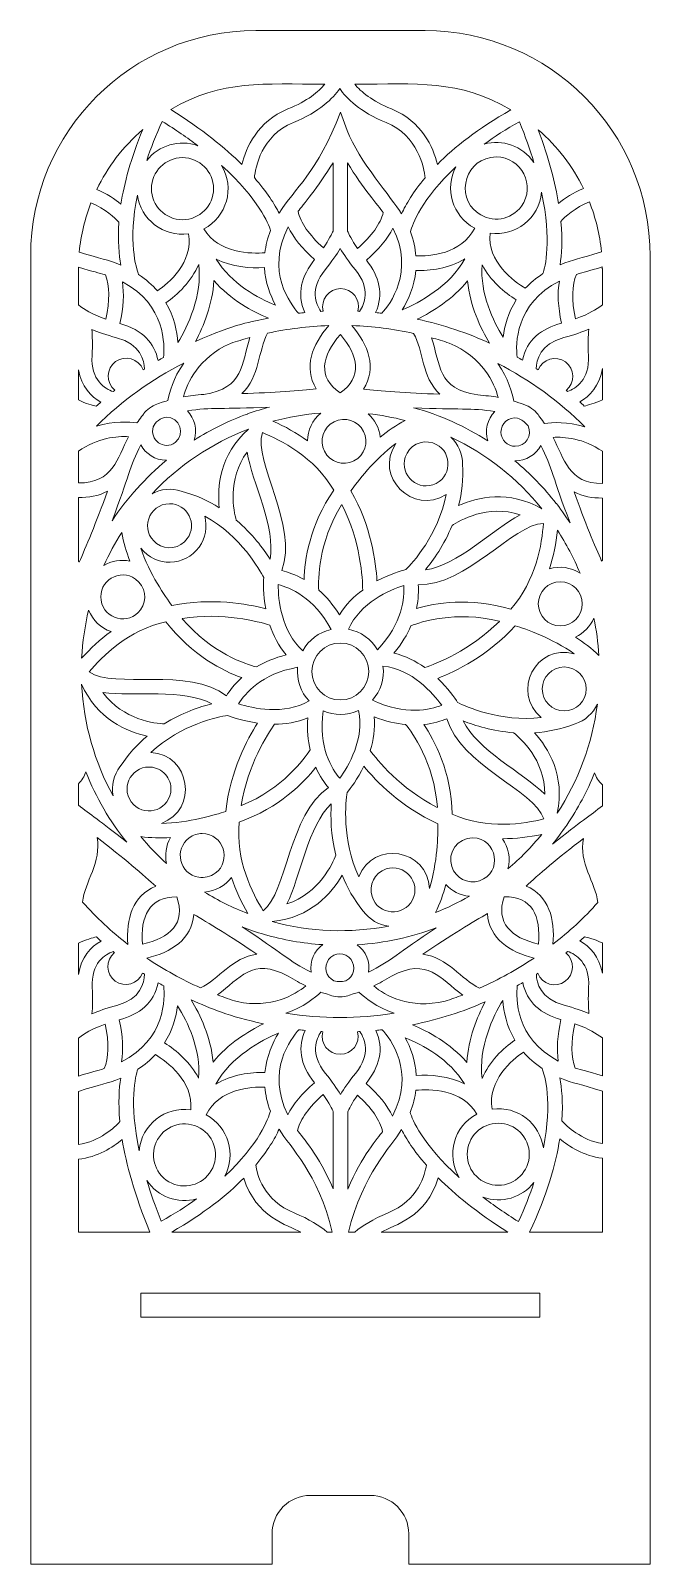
# Model space of a CAD drawing. Header units: inches. Extents: x 99 to 759, y 69 to 701.
# Drawn here: x 504 to 759, y 69 to 701 of the extents above; entities that cross this region are included whole.
import ezdxf

# ---------------------------------------------------------------- set-up
doc = ezdxf.new("R2010")
doc.units = ezdxf.units.IN
doc.header["$MEASUREMENT"] = 0
doc.layers.add('_U+0421_U+043B_U+043E_U+0439 1', color=7, linetype='Continuous')

# ---------------------------------------------------------------- blocks, each defined once
blk = doc.blocks.new('block 2')
at = {"layer": '_U+0421_U+043B_U+043E_U+0439 1', "color": 1, "lineweight": 9, "true_color": 0xff0000}
blk.add_lwpolyline([(713.57, 171.19), (549.17, 171.19), (549.17, 181.09), (713.57, 181.09), (713.57, 171.19)], dxfattribs=at)
for points, knots in [([(759.02, 608.11), (759.13, 659.44), (717.63, 701.04), (666.29, 701.04), (666.29, 701.04), (596.49, 701.04), (596.49, 701.04), (545.24, 701.04), (503.76, 659.56), (503.77, 608.31), (503.77, 608.31), (503.77, 69.39), (503.77, 69.39), (503.77, 69.39), (603.22, 69.39), (603.22, 69.39), (603.22, 69.39), (603.22, 81.92), (603.22, 81.92), (603.22, 90.67), (610.33, 97.79), (619.08, 97.79), (619.08, 97.79), (643.7, 97.79), (643.7, 97.79), (652.45, 97.79), (659.57, 90.67), (659.57, 81.92), (659.57, 81.92), (659.57, 69.39), (659.57, 69.39), (659.57, 69.39), (759.02, 69.39), (759.02, 69.39), (759.02, 69.39), (759.02, 608.11), (759.02, 608.11), (759.02, 608.11), (759.02, 608.11), (759.02, 608.11)], [0, 0, 0, 0, 1, 1, 1, 2, 2, 2, 3, 3, 3, 4, 4, 4, 5, 5, 5, 6, 6, 6, 7, 7, 7, 8, 8, 8, 9, 9, 9, 10, 10, 10, 11, 11, 11, 12, 12, 12, 13, 13, 13, 13]), ([(624.93, 678.98), (622.41, 675.96), (617.85, 672.04), (609.77, 668.78), (597.19, 663.7), (592.55, 652.86), (590.84, 645.9), (583.98, 652.69), (574.52, 660.4), (561.49, 668.58), (582.75, 681.01), (599.78, 678.98), (624.93, 678.98)], [0, 0, 0, 0, 1, 1, 1, 2, 2, 2, 3, 3, 3, 4, 4, 4, 4]), ([(631.12, 677.2), (633.86, 673.2), (639.39, 667.59), (650.22, 663.22), (663.46, 657.87), (665.88, 644.4), (666.3, 640.44), (661.36, 634.57), (658.39, 629.45), (656.62, 625.63), (652.65, 632.2), (638.96, 647.22), (634.21, 659.98), (634.21, 659.98), (631.44, 667.54), (631.44, 667.54), (621.83, 642.18), (612.6, 636.36), (606.17, 625.82), (604.33, 629.5), (601.19, 634.52), (595.94, 640.5), (596.39, 644.53), (598.84, 657.9), (612.01, 663.22), (622.85, 667.59), (628.37, 673.2), (631.12, 677.2)], [0, 0, 0, 0, 1, 1, 1, 2, 2, 2, 3, 3, 3, 4, 4, 4, 5, 5, 5, 6, 6, 6, 7, 7, 7, 8, 8, 8, 9, 9, 9, 9]), ([(701.6, 668.4), (688.05, 660.73), (678.33, 652.99), (671.38, 645.98), (669.65, 652.94), (665, 663.72), (652.47, 668.78), (644.39, 672.04), (639.82, 675.97), (637.3, 678.98), (662.89, 678.98), (680.17, 681.07), (701.6, 668.4)], [0, 0, 0, 0, 1, 1, 1, 2, 2, 2, 3, 3, 3, 4, 4, 4, 4]), ([(551.61, 647.6), (553.27, 652.58), (555.36, 657.93), (558.01, 663.69), (563.54, 660.23), (568.38, 656.86), (572.64, 653.63), (564.89, 656.41), (556.55, 653.83), (551.61, 647.6)], [0, 0, 0, 0, 1, 1, 1, 2, 2, 2, 3, 3, 3, 3]), ([(690.62, 654.31), (694.88, 657.36), (699.7, 660.46), (705.2, 663.54), (707.64, 657.49), (709.58, 651.93), (711.12, 646.81), (706.46, 653.66), (698.2, 656.4), (690.62, 654.31)], [0, 0, 0, 0, 1, 1, 1, 2, 2, 2, 3, 3, 3, 3]), ([(549.99, 660.33), (545, 648.38), (542.29, 638.13), (540.98, 629.58), (538.53, 631.63), (535.16, 633.96), (531, 635.62), (535.46, 644.85), (541.73, 653.18), (549.99, 660.33)], [0, 0, 0, 0, 1, 1, 1, 2, 2, 2, 3, 3, 3, 3]), ([(731.57, 636.04), (727.27, 634.36), (723.8, 631.96), (721.3, 629.85), (719.94, 638.19), (717.39, 648.26), (712.93, 660.21), (720.91, 653.27), (727.09, 645.18), (731.57, 636.04)], [0, 0, 0, 0, 1, 1, 1, 2, 2, 2, 3, 3, 3, 3]), ([(579.11, 635.95), (579.11, 628.9), (573.38, 623.17), (566.32, 623.17), (559.27, 623.17), (553.54, 628.9), (553.54, 635.95), (553.54, 643), (559.27, 648.74), (566.32, 648.74), (573.38, 648.74), (579.11, 643), (579.11, 635.95)], [0, 0, 0, 0, 1, 1, 1, 2, 2, 2, 3, 3, 3, 4, 4, 4, 4]), ([(602.63, 618.74), (601.38, 615.55), (600.64, 612.49), (600.29, 609.58), (594.84, 609.15), (581.01, 609.16), (575.18, 619.39), (584.54, 624.42), (587.99, 636.23), (582.47, 645.52), (597.75, 631.7), (601.77, 621.48), (602.63, 618.74)], [0, 0, 0, 0, 1, 1, 1, 2, 2, 2, 3, 3, 3, 4, 4, 4, 4]), ([(628.36, 618.44), (627.94, 617.49), (626.75, 615.05), (624.38, 611.57), (618.5, 616.89), (615.01, 621.95), (613.98, 626.64), (615.78, 629.03), (622.21, 636.48), (628.38, 646.67), (628.38, 646.67), (628.36, 618.44), (628.36, 618.44)], [0, 0, 0, 0, 1, 1, 1, 2, 2, 2, 3, 3, 3, 4, 4, 4, 4]), ([(638.49, 611.3), (636, 614.93), (634.79, 617.47), (634.36, 618.43), (634.36, 618.43), (634.38, 646.59), (634.38, 646.59), (640.66, 636.16), (647.07, 628.88), (649.08, 626.13), (647.9, 621.5), (644.34, 616.53), (638.49, 611.3)], [0, 0, 0, 0, 1, 1, 1, 2, 2, 2, 3, 3, 3, 4, 4, 4, 4]), ([(686.75, 619.68), (681.26, 608.91), (668.06, 608.1), (662.52, 608.27), (662.26, 611.42), (661.55, 614.76), (660.24, 618.24), (661.03, 621.07), (664.82, 631.82), (678.98, 644.9), (674.32, 636), (677.43, 624.7), (686.75, 619.68)], [0, 0, 0, 0, 1, 1, 1, 2, 2, 2, 3, 3, 3, 4, 4, 4, 4]), ([(695.64, 649.01), (706.03, 649.01), (712.11, 637.15), (705.97, 628.71), (701.82, 622.99), (693.83, 621.72), (688.11, 625.88), (678.21, 633.07), (683.17, 649.01), (695.64, 649.01)], [0, 0, 0, 0, 1, 1, 1, 2, 2, 2, 3, 3, 3, 3]), ([(547.74, 633.32), (549.14, 623.42), (558.29, 615.91), (568.87, 617.36), (570.76, 605.41), (560.55, 597), (555.97, 593.88), (553.91, 596.28), (551.37, 598.56), (548.25, 600.61), (547.21, 603.35), (543.88, 614.24), (547.74, 633.32)], [0, 0, 0, 0, 1, 1, 1, 2, 2, 2, 3, 3, 3, 4, 4, 4, 4]), ([(714.88, 600.96), (711.99, 599.11), (709.6, 597.07), (707.6, 594.92), (702.94, 597.77), (691.76, 605.92), (693.06, 617.62), (703.71, 616.16), (713.33, 623.83), (714.31, 634.48), (718.55, 614.32), (715.8, 603.68), (714.88, 600.96)], [0, 0, 0, 0, 1, 1, 1, 2, 2, 2, 3, 3, 3, 4, 4, 4, 4]), ([(528.61, 630.11), (534.47, 627.79), (538.57, 623.81), (540.13, 622.11), (539.58, 614.46), (540.18, 608.57), (540.99, 604.46), (535.19, 606.9), (532.94, 606.87), (523.79, 609.87), (524.47, 616.87), (526.11, 623.66), (528.61, 630.11)], [0, 0, 0, 0, 1, 1, 1, 2, 2, 2, 3, 3, 3, 4, 4, 4, 4]), ([(722.26, 622.49), (723.87, 624.24), (728.03, 628.26), (734.01, 630.53), (736.6, 623.98), (738.29, 617.08), (738.99, 609.95), (729.79, 606.95), (727.66, 607), (721.91, 604.6), (722.58, 608.67), (723, 614.57), (722.26, 622.49)], [0, 0, 0, 0, 1, 1, 1, 2, 2, 2, 3, 3, 3, 4, 4, 4, 4]), ([(616.78, 584.92), (615.92, 584.83), (615.06, 584.74), (614.2, 584.64), (610.9, 588.28), (600.4, 601.97), (609.91, 620.23), (612.02, 615.8), (615.62, 611.34), (620.79, 606.74), (615.4, 600.04), (613.19, 592.69), (616.78, 584.92)], [0, 0, 0, 0, 1, 1, 1, 2, 2, 2, 3, 3, 3, 4, 4, 4, 4]), ([(648.49, 584.66), (647.63, 584.76), (646.77, 584.85), (645.91, 584.93), (649.39, 592.49), (647.38, 599.99), (642.1, 606.48), (647.22, 610.99), (650.85, 615.37), (653.03, 619.71), (662.07, 601.73), (651.77, 588.28), (648.49, 584.66)], [0, 0, 0, 0, 1, 1, 1, 2, 2, 2, 3, 3, 3, 4, 4, 4, 4]), ([(534.6, 600.43), (536.36, 595.99), (536.41, 589.87), (534.75, 582.2), (528.28, 584.5), (526.42, 586.06), (523.42, 588.07), (523.42, 607.03), (523.41, 601.32), (523.45, 603.67), (529.81, 601.66), (531.65, 601.38), (534.6, 600.43)], [0, 0, 0, 0, 1, 1, 1, 2, 2, 2, 3, 3, 3, 4, 4, 4, 4]), ([(600.1, 603.51), (600.47, 597.29), (602.49, 591.99), (604.69, 587.95), (597.5, 590.89), (586.44, 596.79), (580.19, 606.96), (586.72, 603.71), (594.34, 603.08), (600.1, 603.51)], [0, 0, 0, 0, 1, 1, 1, 2, 2, 2, 3, 3, 3, 3]), ([(631.35, 611.31), (632.75, 608.97), (634.77, 605.97), (637.59, 602.51), (644.03, 594.62), (641.34, 588.36), (639.3, 585.43), (639.08, 585.45), (638.86, 585.45), (638.64, 585.46), (639.91, 590.24), (636.29, 594.79), (631.48, 594.79), (626.68, 594.79), (623.06, 590.25), (624.33, 585.47), (624.01, 585.46), (623.7, 585.44), (623.38, 585.43), (621.33, 588.35), (618.65, 594.62), (625.09, 602.51), (627.91, 605.97), (629.94, 608.97), (631.35, 611.31)], [0, 0, 0, 0, 1, 1, 1, 2, 2, 2, 3, 3, 3, 4, 4, 4, 5, 5, 5, 6, 6, 6, 7, 7, 7, 8, 8, 8, 8]), ([(682.72, 607.06), (676.43, 595.71), (663.97, 589.06), (656.87, 586.04), (659.32, 590), (661.83, 595.55), (662.48, 602.25), (668.32, 602.06), (676.16, 603.13), (682.72, 607.06)], [0, 0, 0, 0, 1, 1, 1, 2, 2, 2, 3, 3, 3, 3]), ([(739.36, 588.06), (736.36, 586.11), (734.49, 584.61), (728.27, 582.37), (726.63, 590.13), (726.78, 596.27), (728.71, 600.67), (731.78, 601.61), (733.43, 601.89), (739.33, 603.76), (739.37, 601.27), (739.36, 606.64), (739.36, 588.06)], [0, 0, 0, 0, 1, 1, 1, 2, 2, 2, 3, 3, 3, 4, 4, 4, 4]), ([(573.02, 604.77), (574.6, 591.89), (568.44, 579.19), (564.47, 572.57), (564.12, 577.22), (562.89, 583.19), (559.48, 588.98), (564.31, 592.26), (570.03, 597.74), (573.02, 604.77)], [0, 0, 0, 0, 1, 1, 1, 2, 2, 2, 3, 3, 3, 3]), ([(698.45, 574.82), (694.35, 581.42), (688.86, 592.69), (689.8, 604.62), (693.18, 598.15), (698.96, 593.16), (703.88, 590.12), (700.52, 584.87), (699.04, 579.39), (698.45, 574.82)], [0, 0, 0, 0, 1, 1, 1, 2, 2, 2, 3, 3, 3, 3]), ([(558.49, 566.45), (557.74, 566.03), (557, 565.62), (556.26, 565.19), (554.88, 572.21), (549.97, 577.89), (540.5, 580.43), (542, 587.08), (542.36, 592.76), (541.57, 597.55), (559.56, 588.26), (559.02, 571.18), (558.49, 566.45)], [0, 0, 0, 0, 1, 1, 1, 2, 2, 2, 3, 3, 3, 4, 4, 4, 4]), ([(579.25, 598.1), (586.13, 590.21), (595.2, 585.35), (601.74, 582.63), (594.6, 581.17), (588.46, 580.45), (571.69, 573.07), (575.03, 579.33), (578.72, 588.3), (579.25, 598.1)], [0, 0, 0, 0, 1, 1, 1, 2, 2, 2, 3, 3, 3, 3]), ([(692.89, 572.35), (683.87, 576.45), (673.82, 579.89), (663.07, 582.23), (669.44, 585.33), (677.67, 590.41), (683.83, 598), (684.75, 587.62), (689.21, 578.4), (692.89, 572.35)], [0, 0, 0, 0, 1, 1, 1, 2, 2, 2, 3, 3, 3, 3]), ([(721.64, 597.87), (720.75, 593.05), (721.04, 587.33), (722.52, 580.58), (714.21, 578.32), (708.13, 573.68), (706.45, 565.31), (705.71, 565.75), (704.95, 566.18), (704.2, 566.61), (703.67, 571.52), (703.27, 588.7), (721.64, 597.87)], [0, 0, 0, 0, 1, 1, 1, 2, 2, 2, 3, 3, 3, 4, 4, 4, 4]), ([(539.19, 574.57), (549.1, 571.95), (550.57, 565.23), (550.61, 561.69), (550.43, 561.57), (550.25, 561.46), (550.07, 561.34), (548.32, 565.98), (542.69, 567.57), (538.79, 564.72), (534.89, 561.9), (534.64, 556.08), (538.49, 552.96), (538.25, 552.77), (538.01, 552.57), (537.77, 552.38), (534.4, 553.53), (528.5, 557.01), (529.07, 567.22), (529.32, 571.68), (529.2, 575.29), (528.97, 578.01), (531.48, 576.95), (534.87, 575.71), (539.19, 574.57)], [0, 0, 0, 0, 1, 1, 1, 2, 2, 2, 3, 3, 3, 4, 4, 4, 5, 5, 5, 6, 6, 6, 7, 7, 7, 8, 8, 8, 8]), ([(626.6, 579.57), (619.84, 571.76), (616.03, 562.36), (621.45, 553.57), (615.11, 552.9), (603.82, 551.91), (590.79, 551.59), (598.28, 558.61), (597.42, 569.17), (601.42, 576.44), (609.65, 578.22), (618.08, 579.28), (626.6, 579.57)], [0, 0, 0, 0, 1, 1, 1, 2, 2, 2, 3, 3, 3, 4, 4, 4, 4]), ([(631.35, 551.86), (621.88, 558.3), (623.65, 567.15), (631.38, 575.92), (638.92, 567.22), (640.52, 558.38), (631.35, 551.86)], [0, 0, 0, 0, 1, 1, 1, 2, 2, 2, 2]), ([(661.59, 576.38), (665.73, 569.08), (664.77, 558.42), (672.33, 551.35), (658.81, 551.67), (647.15, 552.74), (640.97, 553.4), (646.45, 562.22), (642.92, 571.62), (636.14, 579.57), (644.76, 579.28), (653.27, 578.2), (661.59, 576.38)], [0, 0, 0, 0, 1, 1, 1, 2, 2, 2, 3, 3, 3, 4, 4, 4, 4]), ([(733.63, 567.28), (734.2, 557.11), (728.33, 553.62), (724.97, 552.45), (724.79, 552.59), (724.62, 552.74), (724.45, 552.88), (728.29, 555.99), (728.03, 561.8), (724.14, 564.62), (720.27, 567.43), (714.67, 565.92), (712.88, 561.3), (712.62, 561.48), (712.35, 561.65), (712.09, 561.82), (712.16, 565.39), (713.67, 572.03), (723.51, 574.63), (727.83, 575.77), (731.23, 577), (733.75, 578.07), (733.51, 575.35), (733.38, 571.74), (733.63, 567.28)], [0, 0, 0, 0, 1, 1, 1, 2, 2, 2, 3, 3, 3, 4, 4, 4, 5, 5, 5, 6, 6, 6, 7, 7, 7, 8, 8, 8, 8]), ([(586.06, 572.21), (588.72, 573.1), (591.42, 573.92), (594.14, 574.66), (590.42, 563.74), (591.9, 553.76), (575.13, 551.24), (571.98, 551.02), (569.2, 550.68), (566.76, 550.26), (568.32, 555.98), (572.89, 566.33), (586.06, 572.21)], [0, 0, 0, 0, 1, 1, 1, 2, 2, 2, 3, 3, 3, 4, 4, 4, 4]), ([(696.4, 550.01), (693.96, 550.43), (691.16, 550.78), (687.99, 550.99), (671.13, 553.53), (672.72, 563.6), (668.93, 574.58), (671.38, 573.9), (673.8, 573.17), (676.2, 572.37), (690.18, 566.57), (694.86, 555.87), (696.4, 550.01)], [0, 0, 0, 0, 1, 1, 1, 2, 2, 2, 3, 3, 3, 4, 4, 4, 4]), ([(566.82, 564.12), (562.49, 557.96), (560.88, 551.87), (560.3, 548.74), (560.29, 548.73), (555.76, 547.23), (555.76, 547.23), (555.76, 547.23), (555.76, 547.23), (555.76, 547.23), (553.85, 546.6), (551.46, 544.8), (550.36, 543.3), (550.36, 543.3), (550.37, 543.3), (550.37, 543.3), (550.37, 543.3), (547.57, 539.5), (547.56, 539.49), (544.4, 539.96), (538.11, 540.37), (530.88, 538.14), (541.48, 548.66), (553.63, 557.42), (566.82, 564.12)], [0, 0, 0, 0, 1, 1, 1, 2, 2, 2, 3, 3, 3, 4, 4, 4, 5, 5, 5, 6, 6, 6, 7, 7, 7, 8, 8, 8, 8]), ([(715.56, 539.25), (715.56, 539.25), (712.75, 543.05), (712.75, 543.06), (712.75, 543.06), (712.76, 543.06), (712.76, 543.06), (711.51, 544.74), (709.01, 546.43), (707.36, 546.99), (707.36, 546.99), (707.34, 546.92), (707.34, 546.92), (704.18, 548.02), (704.58, 547.95), (702.82, 548.49), (702.24, 551.64), (700.62, 557.77), (696.24, 563.96), (709.42, 557.22), (721.57, 548.45), (732.15, 537.9), (724.95, 540.11), (718.7, 539.71), (715.56, 539.25)], [0, 0, 0, 0, 1, 1, 1, 2, 2, 2, 3, 3, 3, 4, 4, 4, 5, 5, 5, 6, 6, 6, 7, 7, 7, 8, 8, 8, 8]), ([(523.42, 561.39), (524.65, 554.5), (528.66, 550.35), (532.71, 548.09), (532.07, 547.52), (531.44, 546.95), (530.81, 546.37), (529.3, 546.69), (526.55, 547.42), (523.42, 548.93), (523.42, 548.93), (523.42, 561.39), (523.42, 561.39)], [0, 0, 0, 0, 1, 1, 1, 2, 2, 2, 3, 3, 3, 4, 4, 4, 4]), ([(739.36, 549.05), (736.21, 547.52), (733.44, 546.77), (731.91, 546.44), (731.28, 547.02), (730.65, 547.59), (730.01, 548.16), (734.16, 550.48), (738.25, 554.78), (739.36, 561.96), (739.36, 561.96), (739.36, 549.05), (739.36, 549.05), (739.36, 549.05), (739.36, 549.05), (739.36, 549.05)], [0, 0, 0, 0, 1, 1, 1, 2, 2, 2, 3, 3, 3, 4, 4, 4, 5, 5, 5, 5]), ([(602.25, 546.04), (599.79, 545.38), (596.32, 544.34), (593.06, 543.18), (593.06, 543.18), (593.07, 543.16), (593.07, 543.16), (585.33, 540.35), (577.98, 536.72), (571.13, 532.37), (572.6, 536.83), (571.32, 541.39), (568.34, 544.42), (578.42, 546.11), (582.66, 544.98), (602.25, 546.04)], [0, 0, 0, 0, 1, 1, 1, 2, 2, 2, 3, 3, 3, 4, 4, 4, 5, 5, 5, 5]), ([(617.85, 532.08), (613.18, 535.48), (608.71, 537.94), (603.62, 540.19), (609.99, 541.91), (616.61, 543.06), (623.39, 543.57), (619.88, 540.71), (617.9, 536.48), (617.85, 532.08)], [0, 0, 0, 0, 1, 1, 1, 2, 2, 2, 3, 3, 3, 3]), ([(647.84, 533.61), (647.4, 537.49), (645.52, 540.87), (642.78, 543.26), (648, 542.7), (653.1, 541.77), (658.07, 540.49), (654.42, 538.61), (650.98, 536.21), (647.84, 533.61)], [0, 0, 0, 0, 1, 1, 1, 2, 2, 2, 3, 3, 3, 3]), ([(692.16, 532.05), (682.82, 538.05), (672.53, 542.71), (661.58, 545.76), (680.57, 544.76), (685.09, 545.85), (695.08, 544.13), (691.95, 541.02), (690.75, 536.39), (692.16, 532.05)], [0, 0, 0, 0, 1, 1, 1, 2, 2, 2, 3, 3, 3, 3]), ([(554.3, 537.92), (554.84, 539.6), (557.58, 541.83), (559.68, 541.83), (565.17, 541.83), (567.66, 534.91), (563.38, 531.42), (558.79, 528), (552.53, 532.49), (554.3, 537.92)], [0, 0, 0, 0, 1, 1, 1, 2, 2, 2, 3, 3, 3, 3]), ([(593.49, 536.91), (581.62, 526.42), (580.63, 512.95), (581.48, 504.57), (576.97, 507.4), (571.77, 509.81), (565.84, 511.39), (561.83, 512.75), (557.45, 512.33), (553.78, 510.33), (564.75, 521.95), (578.29, 531.12), (593.49, 536.91)], [0, 0, 0, 0, 1, 1, 1, 2, 2, 2, 3, 3, 3, 4, 4, 4, 4]), ([(628.79, 539.97), (633.23, 542.23), (638.68, 540.48), (640.96, 536.01), (643.23, 531.56), (641.46, 526.11), (637, 523.84), (632.54, 521.57), (627.1, 523.35), (624.84, 527.8), (622.57, 532.24), (624.33, 537.69), (628.79, 539.97)], [0, 0, 0, 0, 1, 1, 1, 2, 2, 2, 3, 3, 3, 4, 4, 4, 4]), ([(708.73, 538.23), (710.6, 534.33), (707.72, 529.86), (703.44, 529.86), (700.21, 529.86), (697.58, 532.49), (697.58, 535.72), (697.58, 539.27), (700.75, 542.1), (704.4, 541.5), (706.38, 540.63), (706.98, 540.26), (708.73, 538.23)], [0, 0, 0, 0, 1, 1, 1, 2, 2, 2, 3, 3, 3, 4, 4, 4, 4]), ([(523.42, 527.81), (531.38, 533.45), (539.42, 534.09), (544.11, 533.82), (539.42, 524.98), (537.78, 514.57), (523.42, 514.8), (523.42, 514.8), (523.42, 527.81), (523.42, 527.81)], [0, 0, 0, 0, 1, 1, 1, 2, 2, 2, 3, 3, 3, 3]), ([(628.66, 511.81), (618.67, 497.24), (616.65, 482.89), (616.42, 474.97), (612.92, 477), (609.72, 478.09), (607.31, 478.67), (614.09, 497.26), (595.5, 523.48), (599.24, 535.51), (606.88, 532.48), (620.71, 525.4), (628.66, 511.81)], [0, 0, 0, 0, 1, 1, 1, 2, 2, 2, 3, 3, 3, 4, 4, 4, 4]), ([(674.95, 510.01), (671.72, 493.24), (660.91, 481.59), (658.41, 479.08), (656.49, 478.59), (651.74, 477.2), (646.48, 474.38), (646.03, 482.14), (644.04, 497.01), (635.75, 511.51), (638.3, 515.1), (645.32, 524.38), (654.28, 531.04), (644.98, 517.32), (661.42, 501.23), (674.95, 510.01)], [0, 0, 0, 0, 1, 1, 1, 2, 2, 2, 3, 3, 3, 4, 4, 4, 5, 5, 5, 5]), ([(670.84, 514.55), (663.7, 510.92), (655.64, 517.75), (658.13, 525.41), (659.67, 530.15), (664.77, 532.76), (669.53, 531.22), (677.19, 528.73), (677.97, 518.19), (670.84, 514.55)], [0, 0, 0, 0, 1, 1, 1, 2, 2, 2, 3, 3, 3, 3]), ([(680.12, 505.42), (681.42, 510.59), (682.11, 516.29), (681.78, 522.41), (681.83, 526.69), (680.04, 530.77), (676.94, 533.64), (691.58, 526.71), (704.4, 516.54), (714.47, 504.07), (700.88, 512.03), (687.81, 508.82), (680.12, 505.42)], [0, 0, 0, 0, 1, 1, 1, 2, 2, 2, 3, 3, 3, 4, 4, 4, 4]), ([(739.36, 514.55), (725.39, 514.44), (723.64, 524.84), (719.02, 533.55), (723.65, 533.79), (731.55, 533.17), (739.36, 527.79), (739.36, 527.79), (739.36, 514.55), (739.36, 514.55)], [0, 0, 0, 0, 1, 1, 1, 2, 2, 2, 3, 3, 3, 3]), ([(549.16, 530.5), (551.12, 526.75), (555.03, 524.1), (559.73, 524.1), (551.09, 516.97), (543.53, 508.57), (537.32, 499.19), (544.22, 517.15), (544.48, 521.52), (549.16, 530.5)], [0, 0, 0, 0, 1, 1, 1, 2, 2, 2, 3, 3, 3, 3]), ([(602.4, 483.38), (599.65, 487.73), (595.09, 493.87), (588.46, 499.46), (587.53, 502.82), (584.61, 516.08), (592.94, 527.48), (595.03, 515.13), (604.88, 496.3), (602.4, 483.38)], [0, 0, 0, 0, 1, 1, 1, 2, 2, 2, 3, 3, 3, 3]), ([(726.05, 498.3), (724.5, 500.7), (721.19, 505.34), (720.42, 506.34), (720.42, 506.34), (720.36, 506.3), (720.36, 506.3), (715.33, 512.75), (709.62, 518.64), (703.34, 523.86), (707.92, 523.81), (711.95, 526.4), (713.96, 530.25), (718.7, 521.15), (718.92, 516.75), (726.05, 498.3)], [0, 0, 0, 0, 1, 1, 1, 2, 2, 2, 3, 3, 3, 4, 4, 4, 5, 5, 5, 5]), ([(535.4, 511.35), (530.91, 498.59), (526.3, 487.83), (523.76, 482.15), (523.65, 482.28), (523.53, 482.41), (523.42, 482.54), (523.42, 482.54), (523.42, 508.82), (523.42, 508.82), (527.68, 508.75), (531.61, 509.26), (535.4, 511.35)], [0, 0, 0, 0, 1, 1, 1, 2, 2, 2, 3, 3, 3, 4, 4, 4, 4]), ([(568.32, 491.83), (565.38, 487.79), (559.71, 486.89), (555.68, 489.83), (548.6, 494.96), (552.27, 506.19), (561.01, 506.19), (568.34, 506.19), (572.66, 497.81), (568.32, 491.83)], [0, 0, 0, 0, 1, 1, 1, 2, 2, 2, 3, 3, 3, 3]), ([(631.9, 505.8), (631.9, 505.8), (631.94, 505.72), (631.94, 505.72), (631.94, 505.72), (632.01, 505.82), (632.01, 505.82), (639.76, 490.67), (640.54, 475.35), (640.59, 470.67), (637.01, 468.03), (633.6, 464.67), (631.03, 460.42), (628.34, 464.71), (625.41, 468.04), (622.48, 470.6), (622.24, 474.79), (622.17, 489.99), (631.9, 505.8)], [0, 0, 0, 0, 1, 1, 1, 2, 2, 2, 3, 3, 3, 4, 4, 4, 5, 5, 5, 6, 6, 6, 6]), ([(666.43, 478.99), (669.72, 482.95), (674.15, 489.19), (677.42, 497.22), (680.37, 499.2), (691.99, 506.1), (705.47, 501.62), (694.36, 495.82), (679.49, 480.62), (666.43, 478.99)], [0, 0, 0, 0, 1, 1, 1, 2, 2, 2, 3, 3, 3, 3]), ([(739.06, 482.58), (736.47, 488.4), (732.04, 498.83), (727.72, 511.1), (731.37, 509.09), (735.2, 508.53), (739.36, 508.56), (739.36, 508.56), (739.36, 482.93), (739.36, 482.93), (739.26, 482.81), (739.16, 482.7), (739.06, 482.58)], [0, 0, 0, 0, 1, 1, 1, 2, 2, 2, 3, 3, 3, 4, 4, 4, 4]), ([(599.82, 475.77), (599.7, 473.8), (599.56, 468.85), (600.61, 462.98), (593.1, 464.95), (578.33, 467.65), (561.99, 464.25), (559.36, 467.78), (552.71, 477.33), (549.14, 487.9), (555.35, 479.93), (567.35, 480.3), (573.17, 488.3), (573.17, 488.3), (573.17, 488.3), (573.17, 488.3), (575.95, 492.12), (576.65, 496.83), (575.51, 501.07), (590.47, 492.83), (598.21, 478.93), (599.82, 475.77)], [0, 0, 0, 0, 1, 1, 1, 2, 2, 2, 3, 3, 3, 4, 4, 4, 5, 5, 5, 6, 6, 6, 7, 7, 7, 7]), ([(541.33, 494.37), (541.99, 490.34), (543.2, 486.35), (544.7, 482.57), (540.88, 483.35), (537.1, 482.62), (533.97, 480.75), (536.1, 485.48), (538.56, 490.03), (541.33, 494.37)], [0, 0, 0, 0, 1, 1, 1, 2, 2, 2, 3, 3, 3, 3]), ([(701.59, 462.79), (684.65, 467.79), (670.38, 465.28), (662.77, 463.05), (663.62, 467.01), (663.66, 470.39), (663.48, 472.86), (683.23, 472.16), (702.56, 497.94), (715.04, 498.1), (714.52, 489.89), (712.06, 474.55), (701.59, 462.79)], [0, 0, 0, 0, 1, 1, 1, 2, 2, 2, 3, 3, 3, 4, 4, 4, 4]), ([(717.52, 479.34), (719.3, 484.78), (720.26, 489.75), (720.83, 495.32), (724.47, 489.75), (727.6, 483.83), (730.16, 477.61), (726.33, 480.08), (721.71, 480.65), (717.52, 479.34)], [0, 0, 0, 0, 1, 1, 1, 2, 2, 2, 3, 3, 3, 3]), ([(547.02, 475.16), (551.07, 472.22), (551.96, 466.57), (549.02, 462.52), (544.26, 455.97), (534.01, 458.54), (532.77, 466.42), (531.5, 474.41), (540.56, 479.85), (547.02, 475.16)], [0, 0, 0, 0, 1, 1, 1, 2, 2, 2, 3, 3, 3, 3]), ([(712.96, 464.97), (712.96, 469.96), (717.02, 474.02), (722.01, 474.02), (727, 474.02), (731.06, 469.96), (731.06, 464.97), (731.06, 459.98), (727, 455.93), (722.01, 455.93), (717.02, 455.93), (712.96, 459.98), (712.96, 464.97)], [0, 0, 0, 0, 1, 1, 1, 2, 2, 2, 3, 3, 3, 4, 4, 4, 4]), ([(605.76, 472.88), (610.61, 471.7), (620.41, 467.73), (627.59, 454.41), (622.54, 453.3), (618.3, 450.05), (615.87, 445.64), (606.96, 453.64), (605.79, 466.84), (605.76, 472.88)], [0, 0, 0, 0, 1, 1, 1, 2, 2, 2, 3, 3, 3, 3]), ([(634.71, 454.51), (639.56, 465.46), (651.75, 470.65), (657.48, 472.54), (657.87, 467.56), (657.12, 457.01), (646.66, 446.07), (644.11, 450.39), (639.8, 453.54), (634.71, 454.51)], [0, 0, 0, 0, 1, 1, 1, 2, 2, 2, 3, 3, 3, 3]), ([(527.67, 462.4), (529.3, 458.18), (532.71, 454.99), (536.89, 453.58), (532.2, 450.18), (528.48, 446.69), (524.78, 442.55), (525.12, 449.36), (526.11, 455.99), (527.67, 462.4)], [0, 0, 0, 0, 1, 1, 1, 2, 2, 2, 3, 3, 3, 3]), ([(566.23, 458.93), (583.04, 461.63), (597.85, 457.63), (602.32, 456.23), (603.72, 452.01), (605.87, 447.73), (609.11, 443.97), (604.2, 442.74), (600.13, 440.98), (596.78, 438.98), (592.73, 440.03), (578.29, 444.61), (566.22, 458.83), (566.22, 458.83), (566.3, 458.84), (566.3, 458.84), (566.3, 458.84), (566.23, 458.93), (566.23, 458.93)], [0, 0, 0, 0, 1, 1, 1, 2, 2, 2, 3, 3, 3, 4, 4, 4, 5, 5, 5, 6, 6, 6, 6]), ([(653.45, 444.66), (656.7, 448.54), (658.95, 452.36), (660.49, 455.94), (664.4, 457.46), (678.83, 462.23), (696.87, 457.85), (696.87, 457.85), (696.82, 457.79), (696.82, 457.79), (696.82, 457.79), (696.94, 457.76), (696.94, 457.76), (684.92, 445.7), (670.59, 440.23), (666.15, 438.74), (662.54, 441.33), (658.28, 443.53), (653.45, 444.66)], [0, 0, 0, 0, 1, 1, 1, 2, 2, 2, 3, 3, 3, 4, 4, 4, 5, 5, 5, 6, 6, 6, 6]), ([(559.51, 457.6), (570.28, 443.6), (583.3, 437.24), (590.76, 434.57), (587.75, 431.87), (585.72, 429.16), (584.42, 427.05), (568.89, 439.2), (538.07, 429.73), (527.87, 436.94), (533.12, 443.27), (544.12, 454.24), (559.51, 457.6)], [0, 0, 0, 0, 1, 1, 1, 2, 2, 2, 3, 3, 3, 4, 4, 4, 4]), ([(714.2, 418.22), (697.24, 416.1), (682.81, 422.79), (679.66, 424.39), (678.6, 426.06), (675.8, 430.15), (671.5, 434.28), (678.74, 437.1), (692.27, 443.6), (703.49, 455.95), (707.69, 454.64), (718.68, 450.82), (727.78, 444.38), (712.03, 448.91), (701.56, 428.43), (714.2, 418.22)], [0, 0, 0, 0, 1, 1, 1, 2, 2, 2, 3, 3, 3, 4, 4, 4, 5, 5, 5, 5]), ([(737.93, 443.71), (735.03, 446.59), (731.68, 449.11), (728.24, 451.29), (731.65, 452.85), (734.39, 455.64), (735.86, 459.1), (736.92, 454.09), (737.61, 448.95), (737.93, 443.71)], [0, 0, 0, 0, 1, 1, 1, 2, 2, 2, 3, 3, 3, 3]), ([(631.39, 425.39), (624.93, 425.39), (619.67, 430.65), (619.67, 437.11), (619.67, 443.58), (624.93, 448.84), (631.39, 448.84), (637.86, 448.84), (643.11, 443.58), (643.11, 437.11), (643.11, 430.65), (637.85, 425.39), (631.39, 425.39)], [0, 0, 0, 0, 1, 1, 1, 2, 2, 2, 3, 3, 3, 4, 4, 4, 4]), ([(589.44, 423.79), (592.04, 428.06), (598.8, 436.13), (613.76, 438.84), (613.25, 433.61), (615.06, 428.65), (618.5, 424.99), (608.12, 418.98), (595.19, 421.96), (589.44, 423.79)], [0, 0, 0, 0, 1, 1, 1, 2, 2, 2, 3, 3, 3, 3]), ([(644.62, 425.36), (647.94, 429.09), (649.62, 434.05), (648.96, 439.34), (660.89, 438.1), (669.58, 428.11), (673.15, 423.25), (668.53, 421.34), (658.27, 418.8), (644.62, 425.36)], [0, 0, 0, 0, 1, 1, 1, 2, 2, 2, 3, 3, 3, 3]), ([(723.63, 420.88), (718.64, 420.88), (714.58, 424.93), (714.58, 429.92), (714.58, 434.91), (718.64, 438.97), (723.63, 438.97), (728.62, 438.97), (732.68, 434.91), (732.68, 429.92), (732.68, 424.93), (728.62, 420.88), (723.63, 420.88)], [0, 0, 0, 0, 1, 1, 1, 2, 2, 2, 3, 3, 3, 4, 4, 4, 4]), ([(524.77, 431.91), (531.07, 417.38), (543.58, 412.27), (551.82, 410.49), (547.75, 407.09), (543.87, 402.92), (540.55, 397.81), (538.07, 394.55), (536.93, 390.25), (537.78, 385.84), (530.2, 399.64), (525.57, 415.28), (524.77, 431.91)], [0, 0, 0, 0, 1, 1, 1, 2, 2, 2, 3, 3, 3, 4, 4, 4, 4]), ([(578.43, 423.83), (573.44, 422.56), (566.2, 420.12), (558.83, 415.55), (555.35, 415.7), (541.83, 417.02), (533.57, 428.46), (545.95, 426.64), (566.91, 430.18), (578.43, 423.83)], [0, 0, 0, 0, 1, 1, 1, 2, 2, 2, 3, 3, 3, 3]), ([(720.73, 378.75), (724.12, 394.16), (717.02, 405.61), (711.42, 411.88), (716.73, 412.24), (722.36, 413.34), (728.09, 415.55), (732.19, 416.82), (735.53, 419.82), (737.3, 423.67), (735.23, 407.25), (729.41, 391.99), (720.73, 378.75)], [0, 0, 0, 0, 1, 1, 1, 2, 2, 2, 3, 3, 3, 4, 4, 4, 4]), ([(553.31, 403.74), (565.77, 415.41), (581.38, 418.48), (584.87, 419.04), (586.7, 418.31), (591.36, 416.66), (597.29, 415.84), (593.09, 409.3), (585.96, 396.09), (584.14, 379.49), (579.97, 378.08), (568.84, 374.7), (557.68, 374.57), (572.98, 380.16), (569.65, 402.88), (553.31, 403.74)], [0, 0, 0, 0, 1, 1, 1, 2, 2, 2, 3, 3, 3, 4, 4, 4, 5, 5, 5, 5]), ([(604.22, 415.36), (608.67, 415.4), (613.41, 416.11), (617.98, 418.04), (617.64, 412.99), (618.05, 408.58), (618.92, 404.78), (616.65, 401.25), (607.77, 388.91), (590.6, 381.85), (590.6, 381.85), (590.62, 381.93), (590.62, 381.93), (590.62, 381.93), (590.5, 381.89), (590.5, 381.89), (593.13, 398.7), (601.5, 411.55), (604.22, 415.36)], [0, 0, 0, 0, 1, 1, 1, 2, 2, 2, 3, 3, 3, 4, 4, 4, 5, 5, 5, 6, 6, 6, 6]), ([(631.11, 393.11), (627.87, 396.92), (622.28, 405.89), (624.3, 420.88), (628.84, 418.89), (634.12, 418.82), (638.93, 421.1), (641.45, 409.39), (634.63, 398.02), (631.11, 393.11)], [0, 0, 0, 0, 1, 1, 1, 2, 2, 2, 3, 3, 3, 3]), ([(671.28, 381.16), (656.1, 388.86), (646.46, 400.8), (643.68, 404.56), (645.02, 408.79), (645.8, 413.52), (645.38, 418.46), (650.08, 416.57), (654.41, 415.61), (658.29, 415.26), (660.95, 412), (669.94, 399.75), (671.35, 381.24), (671.35, 381.24), (671.27, 381.28), (671.27, 381.28), (671.27, 381.28), (671.28, 381.16), (671.28, 381.16)], [0, 0, 0, 0, 1, 1, 1, 2, 2, 2, 3, 3, 3, 4, 4, 4, 5, 5, 5, 6, 6, 6, 6]), ([(677.51, 378.29), (677.03, 395.94), (670.23, 408.74), (665.76, 415.29), (669.78, 415.7), (673.01, 416.7), (675.3, 417.64), (680.73, 398.69), (711.24, 388.19), (715.25, 376.41), (707.28, 374.36), (691.92, 371.96), (677.51, 378.29)], [0, 0, 0, 0, 1, 1, 1, 2, 2, 2, 3, 3, 3, 4, 4, 4, 4]), ([(682.04, 416.73), (686.83, 414.82), (694.12, 412.54), (702.77, 411.91), (705.5, 409.74), (715.66, 400.73), (715.62, 386.61), (706.66, 395.38), (687.63, 404.82), (682.04, 416.73)], [0, 0, 0, 0, 1, 1, 1, 2, 2, 2, 3, 3, 3, 3]), ([(561.48, 387.3), (560.23, 379.42), (549.98, 376.84), (545.22, 383.4), (540.51, 389.89), (546, 398.92), (553.96, 397.65), (556.35, 397.27), (558.44, 395.99), (559.86, 394.03), (559.86, 394.03), (559.86, 394.03), (559.86, 394.03), (561.28, 392.08), (561.86, 389.68), (561.48, 387.3)], [0, 0, 0, 0, 1, 1, 1, 2, 2, 2, 3, 3, 3, 4, 4, 4, 5, 5, 5, 5]), ([(668.09, 347.69), (667.5, 364.15), (644.79, 367.63), (639.01, 352.52), (631.75, 367.99), (633.66, 383.78), (634.21, 387.28), (635.47, 388.81), (638.49, 392.72), (641.09, 398.1), (646.01, 392.08), (656.37, 381.22), (671.59, 374.36), (671.64, 369.97), (671.42, 358.34), (668.09, 347.69)], [0, 0, 0, 0, 1, 1, 1, 2, 2, 2, 3, 3, 3, 4, 4, 4, 5, 5, 5, 5]), ([(523.42, 382.11), (523.42, 382.11), (523.42, 390.88), (523.42, 390.88), (524.82, 392.21), (525.87, 393.88), (526.49, 395.76), (530.66, 385.24), (536.36, 375.49), (543.33, 366.79), (532.04, 375.94), (528.38, 378.06), (523.42, 382.11)], [0, 0, 0, 0, 1, 1, 1, 2, 2, 2, 3, 3, 3, 4, 4, 4, 4]), ([(599.57, 338.6), (595.16, 345.55), (588.14, 359.41), (589.69, 375.08), (606.34, 380.99), (616.41, 391.41), (621.26, 397.68), (622.89, 393.98), (624.84, 391.22), (626.44, 389.33), (610.1, 378.33), (609.53, 346.05), (599.57, 338.6)], [0, 0, 0, 0, 1, 1, 1, 2, 2, 2, 3, 3, 3, 4, 4, 4, 4]), ([(724.74, 373.83), (724.74, 373.83), (724.69, 373.87), (724.69, 373.87), (729.25, 380.57), (733.1, 387.79), (736.15, 395.42), (736.69, 393.67), (737.8, 391.83), (739.36, 390.37), (739.36, 390.37), (739.36, 381.82), (739.36, 381.82), (734.33, 377.69), (730.45, 375.44), (718.77, 365.94), (720.84, 368.47), (724.05, 372.83), (724.74, 373.83)], [0, 0, 0, 0, 1, 1, 1, 2, 2, 2, 3, 3, 3, 4, 4, 4, 5, 5, 5, 6, 6, 6, 6]), ([(627.66, 382.64), (627.32, 377.5), (627.4, 369.86), (629.48, 361.44), (628.26, 358.18), (622.82, 345.73), (609.39, 341.4), (614.96, 352.63), (618.05, 373.65), (627.66, 382.64)], [0, 0, 0, 0, 1, 1, 1, 2, 2, 2, 3, 3, 3, 3]), ([(531.13, 368.76), (541.87, 360.55), (550.68, 352.83), (555.3, 348.67), (545.72, 344.77), (543.01, 335.15), (543.8, 324.73), (537.09, 329.95), (530.83, 335.77), (525.1, 342.17), (526.03, 350.52), (533.08, 358.58), (531.13, 368.76)], [0, 0, 0, 0, 1, 1, 1, 2, 2, 2, 3, 3, 3, 4, 4, 4, 4]), ([(561.37, 368.71), (559.46, 365.34), (558.98, 361.55), (559.77, 358.02), (555.97, 361.47), (552.41, 365.19), (549.13, 369.15), (553.16, 368.53), (557.32, 368.46), (561.37, 368.71)], [0, 0, 0, 0, 1, 1, 1, 2, 2, 2, 3, 3, 3, 3]), ([(569.14, 368.63), (570.7, 369.76), (572.54, 370.36), (574.44, 370.36), (583.18, 370.36), (586.86, 359.14), (579.77, 353.99), (577.82, 352.57), (575.42, 351.99), (573.04, 352.37), (565.08, 353.63), (562.66, 363.92), (569.14, 368.63)], [0, 0, 0, 0, 1, 1, 1, 2, 2, 2, 3, 3, 3, 4, 4, 4, 4]), ([(688.69, 350.93), (683.92, 349.39), (678.83, 351.99), (677.29, 356.74), (675.4, 362.55), (679.71, 368.59), (685.9, 368.59), (696.08, 368.59), (698.49, 354.12), (688.69, 350.93)], [0, 0, 0, 0, 1, 1, 1, 2, 2, 2, 3, 3, 3, 3]), ([(698.17, 368.24), (703.95, 368.23), (708.98, 368.87), (714.37, 370.03), (710.18, 364.86), (705.52, 360.09), (700.46, 355.78), (701.6, 360.17), (700.67, 364.71), (698.17, 368.24)], [0, 0, 0, 0, 1, 1, 1, 2, 2, 2, 3, 3, 3, 3]), ([(719.01, 324.76), (719.87, 335.05), (717.4, 344.83), (707.89, 348.74), (712.63, 353.01), (721.18, 360.45), (731.53, 368.36), (729.59, 358.27), (736.51, 350.25), (737.53, 341.99), (731.85, 335.68), (725.65, 329.92), (719.01, 324.76)], [0, 0, 0, 0, 1, 1, 1, 2, 2, 2, 3, 3, 3, 4, 4, 4, 4]), ([(644.45, 344.37), (642.91, 349.12), (645.52, 354.23), (650.26, 355.77), (657.85, 358.24), (664.79, 350.28), (661.12, 343.06), (657.49, 335.93), (646.95, 336.7), (644.45, 344.37)], [0, 0, 0, 0, 1, 1, 1, 2, 2, 2, 3, 3, 3, 3]), ([(586.53, 352.32), (588.3, 346.83), (590.47, 342.23), (593.27, 337.4), (586.99, 339.81), (581, 342.8), (575.35, 346.29), (579.88, 346.55), (583.93, 348.84), (586.53, 352.32)], [0, 0, 0, 0, 1, 1, 1, 2, 2, 2, 3, 3, 3, 3]), ([(603.34, 334.11), (619.14, 335.6), (627.88, 345.91), (632.12, 353.21), (634.12, 348.22), (636.93, 343.17), (640.85, 338.38), (643.33, 334.94), (647.15, 332.73), (651.32, 332.23), (635.43, 329.22), (619.01, 329.84), (603.34, 334.11)], [0, 0, 0, 0, 1, 1, 1, 2, 2, 2, 3, 3, 3, 4, 4, 4, 4]), ([(674.8, 349.38), (677.28, 346.68), (680.66, 344.91), (684.55, 344.56), (680.09, 341.99), (675.42, 339.73), (670.58, 337.81), (672.43, 341.47), (673.79, 345.43), (674.8, 349.38)], [0, 0, 0, 0, 1, 1, 1, 2, 2, 2, 3, 3, 3, 3]), ([(563.98, 344.26), (567.87, 333.46), (561.2, 327.35), (549.82, 324.81), (548.84, 336.19), (552.66, 344.35), (563.98, 344.26)], [0, 0, 0, 0, 1, 1, 1, 2, 2, 2, 2]), ([(712.99, 324.83), (701.78, 327.43), (695.29, 333.64), (698.87, 344.3), (710.41, 344.71), (714.08, 336.3), (712.99, 324.83)], [0, 0, 0, 0, 1, 1, 1, 2, 2, 2, 2]), ([(551.62, 319.07), (561.67, 321.43), (570.2, 326.81), (570.99, 337.05), (576.5, 333.87), (586.22, 328.04), (596.95, 320.63), (586.79, 319.36), (581.28, 310.35), (573.8, 306.8), (566.06, 310.23), (558.64, 314.33), (551.62, 319.07)], [0, 0, 0, 0, 1, 1, 1, 2, 2, 2, 3, 3, 3, 4, 4, 4, 4]), ([(688.77, 306.72), (681.15, 310.21), (675.67, 319.35), (665.42, 320.63), (676.55, 328.32), (686.6, 334.31), (692, 337.41), (692.74, 327.09), (701.07, 321.55), (711.19, 319.09), (704.09, 314.31), (696.59, 310.16), (688.77, 306.72)], [0, 0, 0, 0, 1, 1, 1, 2, 2, 2, 3, 3, 3, 4, 4, 4, 4]), ([(600.06, 328.77), (600.06, 328.77), (600.06, 328.79), (600.06, 328.79), (607.77, 326.56), (615.82, 325.13), (624.11, 324.6), (620.61, 322.12), (618.66, 317.73), (619.33, 313.24), (610.18, 317.8), (607.4, 321.22), (590.91, 331.88), (593.37, 330.93), (596.84, 329.72), (600.06, 328.77)], [0, 0, 0, 0, 1, 1, 1, 2, 2, 2, 3, 3, 3, 4, 4, 4, 5, 5, 5, 5]), ([(643.03, 313.23), (643.66, 317.46), (641.98, 321.89), (638.29, 324.58), (649.68, 325.27), (660.62, 327.66), (670.86, 331.5), (654.95, 321.16), (652.05, 317.72), (643.03, 313.23)], [0, 0, 0, 0, 1, 1, 1, 2, 2, 2, 3, 3, 3, 3]), ([(532.78, 326.07), (528.62, 323.74), (524.53, 319.44), (523.42, 312.27), (523.42, 312.27), (523.42, 325.18), (523.42, 325.18), (526.58, 326.7), (529.34, 327.45), (530.87, 327.78), (531.5, 327.21), (532.14, 326.64), (532.78, 326.07)], [0, 0, 0, 0, 1, 1, 1, 2, 2, 2, 3, 3, 3, 4, 4, 4, 4]), ([(739.36, 312.84), (738.14, 319.71), (734.14, 323.87), (730.08, 326.13), (730.72, 326.7), (731.36, 327.28), (731.99, 327.86), (733.49, 327.53), (736.23, 326.8), (739.36, 325.3), (739.36, 325.3), (739.36, 312.84), (739.36, 312.84), (739.36, 312.84), (739.36, 312.84), (739.36, 312.84)], [0, 0, 0, 0, 1, 1, 1, 2, 2, 2, 3, 3, 3, 4, 4, 4, 5, 5, 5, 5]), ([(539.27, 299.6), (534.95, 298.46), (531.55, 297.22), (529.04, 296.16), (529.28, 298.88), (529.41, 302.49), (529.16, 306.95), (528.59, 317.12), (534.45, 320.61), (537.82, 321.77), (537.99, 321.63), (538.16, 321.49), (538.33, 321.35), (534.5, 318.24), (534.75, 312.43), (538.64, 309.61), (542.52, 306.79), (548.11, 308.32), (549.9, 312.93), (550.17, 312.75), (550.43, 312.58), (550.69, 312.41), (550.61, 308.88), (549.11, 302.2), (539.27, 299.6)], [0, 0, 0, 0, 1, 1, 1, 2, 2, 2, 3, 3, 3, 4, 4, 4, 5, 5, 5, 6, 6, 6, 7, 7, 7, 8, 8, 8, 8]), ([(580.71, 303.96), (590.17, 310.65), (594.83, 319.54), (609.89, 311.68), (612.55, 310.02), (614.98, 308.67), (617.18, 307.6), (612.59, 303.9), (602.86, 298.23), (588.83, 301.14), (586.09, 302), (583.39, 302.94), (580.71, 303.96)], [0, 0, 0, 0, 1, 1, 1, 2, 2, 2, 3, 3, 3, 4, 4, 4, 4]), ([(633.69, 309.75), (631.5, 309.28), (630.88, 309.27), (628.67, 309.75), (625.38, 311.41), (624.47, 315.56), (626.56, 318.44), (628.87, 321.61), (633.49, 321.62), (635.81, 318.44), (637.89, 315.57), (636.99, 311.41), (633.69, 309.75)], [0, 0, 0, 0, 1, 1, 1, 2, 2, 2, 3, 3, 3, 4, 4, 4, 4]), ([(674.54, 301.33), (659.86, 297.85), (649.82, 303.74), (645.14, 307.58), (647.36, 308.66), (649.8, 310.01), (652.48, 311.68), (667.64, 319.59), (672.28, 310.52), (681.8, 303.86), (679.4, 302.95), (676.98, 302.11), (674.54, 301.33)], [0, 0, 0, 0, 1, 1, 1, 2, 2, 2, 3, 3, 3, 4, 4, 4, 4]), ([(725.04, 321.83), (728.36, 320.68), (734.28, 317.18), (733.71, 307.01), (733.46, 302.55), (733.58, 298.93), (733.82, 296.21), (731.3, 297.28), (727.91, 298.52), (723.6, 299.66), (713.76, 302.26), (712.24, 308.9), (712.17, 312.46), (712.36, 312.58), (712.55, 312.71), (712.73, 312.83), (714.52, 308.22), (720.11, 306.68), (724, 309.5), (727.88, 312.32), (728.15, 318.12), (724.31, 321.24), (724.56, 321.44), (724.8, 321.64), (725.04, 321.83)], [0, 0, 0, 0, 1, 1, 1, 2, 2, 2, 3, 3, 3, 4, 4, 4, 5, 5, 5, 6, 6, 6, 7, 7, 7, 8, 8, 8, 8]), ([(541.15, 276.36), (542.04, 281.18), (541.74, 286.9), (540.27, 293.65), (548.58, 295.91), (554.66, 300.55), (556.33, 308.91), (557.08, 308.48), (557.83, 308.05), (558.58, 307.62), (559.12, 302.7), (559.52, 285.53), (541.15, 276.36)], [0, 0, 0, 0, 1, 1, 1, 2, 2, 2, 3, 3, 3, 4, 4, 4, 4]), ([(608.92, 296.39), (616.08, 298.82), (620.99, 302.82), (623.3, 305.03), (623.46, 304.97), (627.85, 303.59), (627.85, 303.59), (627.85, 303.59), (627.85, 303.57), (627.85, 303.57), (629.8, 302.97), (632.77, 303.03), (634.52, 303.57), (634.52, 303.57), (634.52, 303.59), (634.52, 303.59), (634.52, 303.59), (638.91, 304.97), (639.06, 305.03), (641.4, 302.81), (646.35, 298.78), (653.58, 296.34), (638.66, 293.97), (623.85, 293.98), (608.92, 296.39)], [0, 0, 0, 0, 1, 1, 1, 2, 2, 2, 3, 3, 3, 4, 4, 4, 5, 5, 5, 6, 6, 6, 7, 7, 7, 8, 8, 8, 8]), ([(704.28, 307.67), (705.04, 308.1), (705.79, 308.52), (706.54, 308.96), (708.17, 300.85), (714.13, 295.98), (722.28, 293.8), (720.79, 287.14), (720.43, 281.47), (721.21, 276.67), (703.36, 285.9), (703.76, 302.79), (704.28, 307.67)], [0, 0, 0, 0, 1, 1, 1, 2, 2, 2, 3, 3, 3, 4, 4, 4, 4]), ([(564.33, 299.39), (568.42, 292.78), (573.9, 281.51), (572.98, 269.62), (569.6, 276.08), (563.82, 281.07), (558.9, 284.11), (562.26, 289.35), (563.74, 294.83), (564.33, 299.39)], [0, 0, 0, 0, 1, 1, 1, 2, 2, 2, 3, 3, 3, 3]), ([(599.71, 292), (593.34, 288.89), (585.11, 283.81), (578.95, 276.23), (578.03, 286.61), (573.58, 295.83), (569.89, 301.88), (577.84, 298.27), (585.51, 295.09), (599.71, 292)], [0, 0, 0, 0, 1, 1, 1, 2, 2, 2, 3, 3, 3, 3]), ([(683.53, 276.13), (676.67, 284.01), (667.62, 288.85), (661.08, 291.58), (672.48, 293.9), (681.92, 297.06), (691.03, 301.04), (687.71, 294.79), (684.05, 285.86), (683.53, 276.13)], [0, 0, 0, 0, 1, 1, 1, 2, 2, 2, 3, 3, 3, 3]), ([(689.76, 269.46), (688.18, 282.33), (694.35, 295.03), (698.31, 301.65), (698.66, 297.01), (699.89, 291.04), (703.31, 285.25), (698.47, 281.97), (692.76, 276.49), (689.76, 269.46)], [0, 0, 0, 0, 1, 1, 1, 2, 2, 2, 3, 3, 3, 3]), ([(523.42, 286.13), (526.5, 288.16), (528.24, 289.61), (534.52, 291.86), (536.15, 284.1), (536, 277.96), (534.08, 273.56), (531.02, 272.62), (529.2, 272.29), (523.42, 270.46), (523.42, 270.46), (523.42, 286.13), (523.42, 286.13)], [0, 0, 0, 0, 1, 1, 1, 2, 2, 2, 3, 3, 3, 4, 4, 4, 4]), ([(728.18, 273.8), (726.42, 278.24), (726.37, 284.35), (728.03, 292.02), (734.48, 289.73), (736.35, 288.18), (739.36, 286.16), (739.36, 286.16), (739.36, 270.54), (739.36, 270.54), (732.86, 272.6), (731.15, 272.85), (728.18, 273.8)], [0, 0, 0, 0, 1, 1, 1, 2, 2, 2, 3, 3, 3, 4, 4, 4, 4]), ([(580.07, 267.17), (586.36, 278.51), (598.81, 285.16), (605.91, 288.19), (603.47, 284.23), (600.95, 278.67), (600.31, 271.98), (594.46, 272.17), (586.62, 271.09), (580.07, 267.17)], [0, 0, 0, 0, 1, 1, 1, 2, 2, 2, 3, 3, 3, 3]), ([(614.3, 289.57), (615.16, 289.47), (616.02, 289.38), (616.88, 289.3), (613.89, 282.82), (614.53, 275.33), (620.68, 267.75), (615.56, 263.24), (611.93, 258.86), (609.75, 254.51), (600.71, 272.49), (611.01, 285.95), (614.3, 289.57)], [0, 0, 0, 0, 1, 1, 1, 2, 2, 2, 3, 3, 3, 4, 4, 4, 4]), ([(631.44, 262.92), (630.03, 265.26), (628.01, 268.26), (625.19, 271.71), (618.76, 279.61), (621.44, 285.87), (623.48, 288.79), (623.7, 288.78), (623.93, 288.77), (624.15, 288.76), (622.88, 283.98), (626.5, 279.44), (631.3, 279.44), (636.1, 279.44), (639.73, 283.98), (638.46, 288.75), (638.78, 288.77), (639.09, 288.78), (639.41, 288.8), (641.45, 285.87), (644.13, 279.6), (637.7, 271.71), (634.87, 268.25), (632.85, 265.26), (631.44, 262.92)], [0, 0, 0, 0, 1, 1, 1, 2, 2, 2, 3, 3, 3, 4, 4, 4, 5, 5, 5, 6, 6, 6, 7, 7, 7, 8, 8, 8, 8]), ([(646.01, 289.31), (646.87, 289.39), (647.73, 289.48), (648.59, 289.58), (651.92, 285.95), (662.47, 272.31), (652.88, 253.99), (650.77, 258.42), (647.17, 262.88), (641.99, 267.48), (647.39, 274.19), (649.59, 281.53), (646.01, 289.31)], [0, 0, 0, 0, 1, 1, 1, 2, 2, 2, 3, 3, 3, 4, 4, 4, 4]), ([(662.68, 270.72), (662.32, 276.94), (660.3, 282.23), (658.09, 286.27), (665.29, 283.33), (676.34, 277.43), (682.59, 267.27), (676.06, 270.51), (668.45, 271.15), (662.68, 270.72)], [0, 0, 0, 0, 1, 1, 1, 2, 2, 2, 3, 3, 3, 3]), ([(547.91, 273.27), (550.79, 275.11), (553.19, 277.16), (555.18, 279.3), (559.84, 276.45), (571.03, 268.31), (569.72, 256.61), (559.18, 258.04), (549.46, 250.49), (548.48, 239.75), (544.23, 259.91), (546.99, 270.55), (547.91, 273.27)], [0, 0, 0, 0, 1, 1, 1, 2, 2, 2, 3, 3, 3, 4, 4, 4, 4]), ([(715.04, 240.91), (713.64, 250.81), (704.49, 258.31), (693.91, 256.87), (692.02, 268.81), (702.23, 277.22), (706.81, 280.35), (708.87, 277.95), (711.41, 275.66), (714.53, 273.61), (715.58, 270.87), (718.9, 259.99), (715.04, 240.91)], [0, 0, 0, 0, 1, 1, 1, 2, 2, 2, 3, 3, 3, 4, 4, 4, 4]), ([(540.53, 251.73), (538.46, 249.46), (532.29, 243.53), (523.42, 242.29), (523.42, 242.29), (523.42, 264.16), (523.42, 264.16), (532.79, 267.24), (535.03, 267.19), (540.88, 269.62), (540.21, 265.56), (539.79, 259.65), (540.53, 251.73)], [0, 0, 0, 0, 1, 1, 1, 2, 2, 2, 3, 3, 3, 4, 4, 4, 4]), ([(576.03, 254.54), (581.52, 265.32), (594.72, 266.12), (600.26, 265.95), (600.52, 262.81), (601.23, 259.47), (602.55, 255.98), (601.75, 253.15), (597.96, 242.41), (583.79, 229.32), (588.4, 238.14), (585.4, 249.51), (576.03, 254.54)], [0, 0, 0, 0, 1, 1, 1, 2, 2, 2, 3, 3, 3, 4, 4, 4, 4]), ([(721.79, 269.77), (727.7, 267.28), (730.02, 267.33), (739.36, 264.24), (739.36, 264.24), (739.36, 242.67), (739.36, 242.67), (730.66, 244.05), (724.64, 249.91), (722.65, 252.11), (723.2, 259.76), (722.6, 265.65), (721.79, 269.77)], [0, 0, 0, 0, 1, 1, 1, 2, 2, 2, 3, 3, 3, 4, 4, 4, 4]), ([(624.29, 262.93), (626.78, 259.3), (628, 256.76), (628.42, 255.8), (628.42, 255.8), (628.4, 224.06), (628.4, 224.06), (622.33, 238.22), (615.89, 245.11), (613.7, 248.1), (614.89, 252.73), (618.44, 257.7), (624.29, 262.93)], [0, 0, 0, 0, 1, 1, 1, 2, 2, 2, 3, 3, 3, 4, 4, 4, 4]), ([(634.42, 255.78), (634.85, 256.74), (636.03, 259.18), (638.4, 262.65), (644.29, 257.33), (647.77, 252.27), (648.8, 247.58), (646.77, 244.89), (640.38, 237.85), (634.4, 223.93), (634.4, 223.93), (634.42, 255.78), (634.42, 255.78)], [0, 0, 0, 0, 1, 1, 1, 2, 2, 2, 3, 3, 3, 4, 4, 4, 4]), ([(680.32, 228.71), (665.04, 242.52), (661.01, 252.75), (660.16, 255.49), (661.41, 258.68), (662.15, 261.75), (662.49, 264.66), (667.96, 265.14), (681.76, 265.2), (687.61, 254.84), (678.23, 249.8), (674.81, 237.98), (680.32, 228.71)], [0, 0, 0, 0, 1, 1, 1, 2, 2, 2, 3, 3, 3, 4, 4, 4, 4]), ([(574.67, 248.35), (580.38, 244.2), (581.65, 236.19), (577.5, 230.49), (573.36, 224.78), (565.34, 223.51), (559.64, 227.66), (553.94, 231.8), (552.67, 239.81), (556.81, 245.52), (560.96, 251.22), (568.97, 252.49), (574.67, 248.35)], [0, 0, 0, 0, 1, 1, 1, 2, 2, 2, 3, 3, 3, 4, 4, 4, 4]), ([(606.17, 248.59), (610.68, 241.13), (622.15, 230.58), (628.08, 206.23), (628.08, 206.23), (625.94, 206.23), (625.94, 206.23), (622.78, 208.88), (618.46, 211.63), (612.56, 214.01), (599.57, 219.26), (597, 230.29), (596.51, 233.81), (601.44, 239.67), (604.4, 244.78), (606.17, 248.59)], [0, 0, 0, 0, 1, 1, 1, 2, 2, 2, 3, 3, 3, 4, 4, 4, 5, 5, 5, 5]), ([(634.72, 206.23), (640.74, 230.48), (652.09, 241), (656.61, 248.41), (658.45, 244.73), (661.58, 239.72), (666.82, 233.76), (666.3, 230.17), (663.69, 219.23), (650.77, 214.01), (644.87, 211.63), (640.55, 208.88), (637.4, 206.23), (637.4, 206.23), (634.72, 206.23), (634.72, 206.23)], [0, 0, 0, 0, 1, 1, 1, 2, 2, 2, 3, 3, 3, 4, 4, 4, 5, 5, 5, 5]), ([(683.67, 238.27), (683.67, 245.32), (689.41, 251.06), (696.46, 251.06), (703.51, 251.06), (709.25, 245.32), (709.25, 238.27), (709.25, 231.22), (703.51, 225.48), (696.46, 225.48), (689.41, 225.48), (683.67, 231.22), (683.67, 238.27)], [0, 0, 0, 0, 1, 1, 1, 2, 2, 2, 3, 3, 3, 4, 4, 4, 4]), ([(523.42, 236.23), (531.4, 237.11), (537.61, 241.09), (541.48, 244.37), (543.13, 234.28), (546.53, 221.65), (552.93, 206.23), (552.93, 206.23), (523.42, 206.23), (523.42, 206.23), (523.42, 206.23), (523.42, 236.23), (523.42, 236.23), (523.42, 236.23), (523.42, 236.23), (523.42, 236.23)], [0, 0, 0, 0, 1, 1, 1, 2, 2, 2, 3, 3, 3, 4, 4, 4, 5, 5, 5, 5]), ([(709.36, 206.23), (716.59, 221.5), (720.22, 234.31), (721.8, 244.64), (725.61, 241.43), (731.64, 237.57), (739.36, 236.6), (739.36, 236.6), (739.36, 206.23), (739.36, 206.23), (739.36, 206.23), (709.36, 206.23), (709.36, 206.23), (709.36, 206.23), (709.36, 206.23), (709.36, 206.23)], [0, 0, 0, 0, 1, 1, 1, 2, 2, 2, 3, 3, 3, 4, 4, 4, 5, 5, 5, 5]), ([(572.15, 219.9), (567.9, 216.86), (563.08, 213.77), (557.58, 210.68), (555.14, 216.73), (553.21, 222.29), (551.66, 227.42), (556.23, 220.7), (564.42, 217.78), (572.15, 219.9)], [0, 0, 0, 0, 1, 1, 1, 2, 2, 2, 3, 3, 3, 3]), ([(591.6, 228.45), (596.53, 212.41), (609.7, 209.08), (615.12, 206.23), (615.12, 206.23), (561.89, 206.23), (561.89, 206.23), (575.2, 213.84), (584.75, 221.5), (591.6, 228.45)], [0, 0, 0, 0, 1, 1, 1, 2, 2, 2, 3, 3, 3, 3]), ([(671.75, 228.52), (678.47, 221.84), (687.69, 214.26), (700.36, 206.23), (700.36, 206.23), (648.21, 206.23), (648.21, 206.23), (653.6, 209.06), (666.83, 212.35), (671.75, 228.52)], [0, 0, 0, 0, 1, 1, 1, 2, 2, 2, 3, 3, 3, 3]), ([(690.15, 220.6), (697.9, 217.82), (706.24, 220.4), (711.18, 226.63), (709.51, 221.65), (707.42, 216.3), (704.77, 210.54), (699.24, 214), (694.41, 217.36), (690.15, 220.6)], [0, 0, 0, 0, 1, 1, 1, 2, 2, 2, 3, 3, 3, 3])]:
    blk.add_open_spline(points, degree=3, knots=knots, dxfattribs=at)

msp = doc.modelspace()

# ---------------------------------------------------------------- block references
at = {"layer": '_U+0421_U+043B_U+043E_U+0439 1'}
msp.add_blockref('block 2', (0, 0), dxfattribs=at)

doc.saveas('drawing.dxf')
